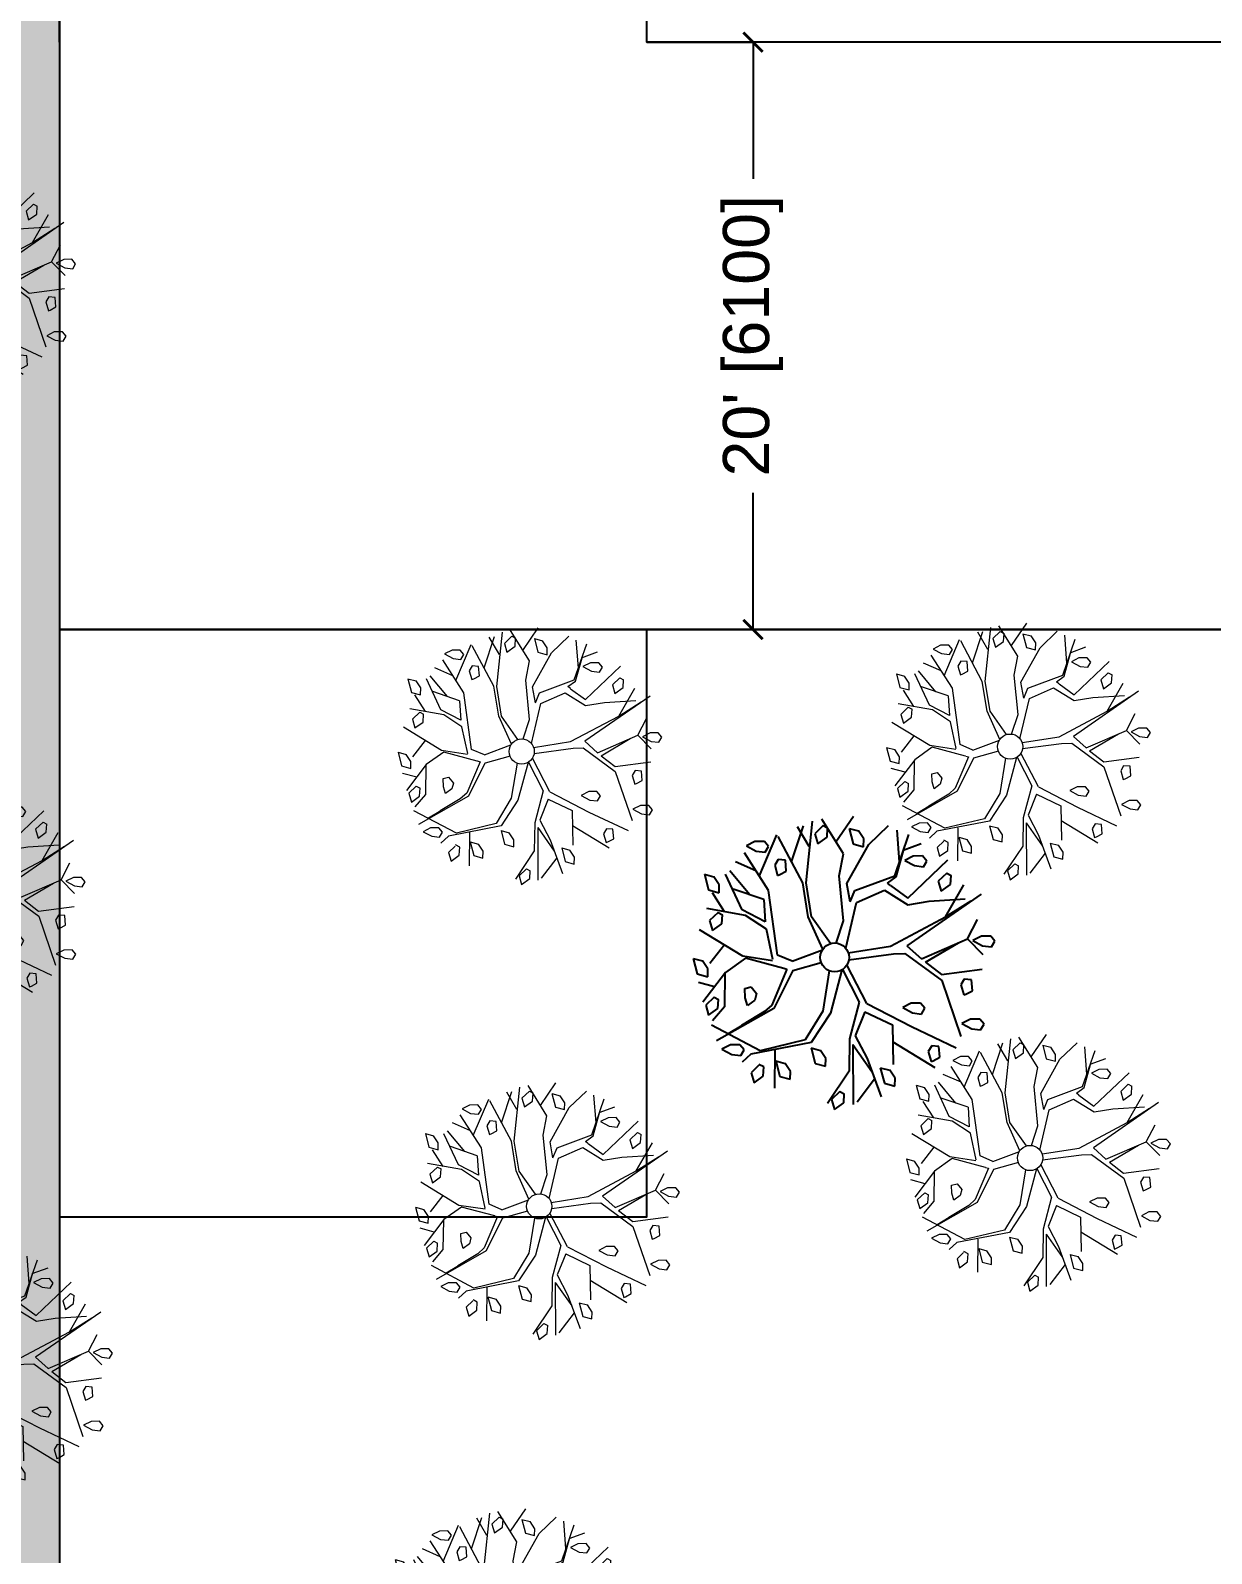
# Model space of a CAD drawing. Header units: millimetres. Extents: x -176651 to 388869, y -469666 to 486614.
# Drawn here: x 292850 to 305118, y 249836 to 265657 of the extents above; entities that cross this region are included whole.
import ezdxf

# ---------------------------------------------------------------- set-up
doc = ezdxf.new("R2010")
doc.units = ezdxf.units.MM
doc.header["$PDMODE"] = 35
doc.header["$PDSIZE"] = 0.1
doc.linetypes.add('HIDDEN', pattern=[9.525, 6.35, -3.175])
doc.layers.get('Defpoints').update_dxf_attribs({"color": 252})
doc.layers.add('A- FURNITURE', color=252, linetype='Continuous', lineweight=0)
for name, color, linetype in [('ad-Dimension', 8, 'Continuous'), ('ad-Parking', 8, 'Continuous'), ('ad-Plinth', 8, 'Continuous'), ('ad-Plot Boundary', 8, 'Continuous'), ('ad-Road', 8, 'Continuous'), ('ad-Road Hatch', 8, 'Continuous'), ('CAY', 94, 'Continuous')]:
    doc.layers.add(name, color=color, linetype=linetype)
doc.styles.get("Standard").update_dxf_attribs({"font": 'arial.ttf'})
doc.dimstyles.new('Copy of A-100-DIM-INT (MM-FT)', dxfattribs={"dimscale": 500, "dimtxt": 2.4, "dimasz": 1, "dimexe": 0, "dimexo": 0, "dimgap": 1, "dimtad": 0, "dimdec": 0, "dimlfac": 0.03937, "dimdsep": 46, "dimlunit": 3, "dimtxsty": 'Standard', "dimblk": 'ARCHTICK', "dimcen": 0.025, "dimclrd": 256, "dimclre": 256, "dimclrt": 256, "dimazin": 2, "dimtfac": 1, "dimtdec": 0, "dimtix": 1, "dimtmove": 2, "dimatfit": 3, "dimldrblk": 'ARCHTICK', "dimfxl": 1, "dimtolj": 1, "dimtzin": 0, "dimarcsym": 0})

# ---------------------------------------------------------------- blocks, each defined once
blk = doc.blocks.new('A$C4fb60e89')
at = {"layer": 'ad-Road Hatch', "ltscale": 5, "transparency": 33554687}
h = blk.add_hatch(dxfattribs=at)
h.set_pattern_fill('AR-HBONE', color=256, scale=15)
h.set_pattern_definition([(45, (-193247.7, -428758.8), (0, 2155.2615), [4572, -1524]), (135, (-192170.1, -427681.1), (2e-13, 2155.2615), [4572, -1524])])
h.paths.add_polyline_path([(175594, -250241), (169178, -249341), (167473, -249057), (167473, -138694), (101313, -138694), (101313, -199954), (101308, -237995), (101040, -268291), (101008, -280968), (101066, -293684), (101243, -311127), (100910, -319344), (100949, -333937), (100669, -366960), (100727, -390983), (100669, -404586), (100538, -420418), (100467, -428759), (92426, -427265), (92163, -427209), (92163, -321454), (24803, -321454), (24803, -412961), (15653, -411029), (15654, -321452), (-19535, -321452), (-34427, -319477), (-65207, -315395), (-171770, -301268), (-185854, -298333), (-193248, -296832), (-193244, -292908), (-191914, -285219), (-191839, -284679), (-183397, -286393), (-169723, -289243), (-53141, -304698), (-18730, -309262), (15653, -309262), (15653, 703), (24803, 1115), (24803, -129544), (92163, -129544), (92163, 15133), (101313, 17713), (101313, -129544), (167473, -129544), (167473, 35552), (175738, 37855), (175849, 28595), (175836, 25947), (175777, 14040), (175855, 2316), (175660, -18036), (175731, -34039), (175718, -46839), (175673, -63402), (175816, -82072), (175542, -106356), (175490, -124641), (175575, -145019), (175731, -168892), (175797, -181269), (175797, -192667), (175744, -208200), (175829, -223277), (175888, -234871)])
h.paths.add_polyline_path([(24803, -309264), (92163, -309264), (92163, -138694), (24803, -138694)], flags=16)
at = {"layer": 'ad-Road', "ltscale": 5}
blk.add_lwpolyline([(167473, -249057), (167473, -138694), (101313, -138694), (101313, -199954), (101308, -237995)], dxfattribs=at)
blk = doc.blocks.new('A$Cde044142')
at = {"layer": 'ad-Plot Boundary'}
blk.add_lwpolyline([(0, 0), (33080, 0), (33080, 30630), (0, 30630)], close=True, dxfattribs=at)
blk = doc.blocks.new('zw$A88E')
at = {"layer": 'ad-Plot Boundary', "ltscale": 5}
for p in [(-74424, -207179), (-74424, -237809)]:
    blk.add_blockref('A$Cde044142', p, dxfattribs=at)
blk = doc.blocks.new('_ArchTick')
at = {"color": 0, "linetype": 'ByBlock', "const_width": 0.15}
blk.add_lwpolyline([(-0.5, -0.5), (0.5, 0.5)], dxfattribs=at)
blk = doc.blocks.new('*D13')
at = {"layer": 'ad-Dimension', "lineweight": -2, "transparency": 16777216}
for p, q in [((0, 0), (1103, 0)), ((1103, 0), (1103, -1419)), ((1103, -6100), (1103, -4681)), ((0, -6100), (1103, -6100))]:
    blk.add_line(p, q, dxfattribs=at)
at = {"layer": 'Defpoints', "color": 0, "ltscale": 5, "transparency": 16777216}
for p in [(0, 0), (0, -6100), (1103, -6100)]:
    blk.add_point(p, dxfattribs=at)
at = {"layer": 'ad-Dimension', "lineweight": -2, "ltscale": 5, "transparency": 16777216, "xscale": 200, "yscale": 200, "zscale": 200}
for p, rotation in [((1103, 0), 90), ((1103, -6100), 270)]:
    blk.add_blockref('_ArchTick', p, dxfattribs=dict(at, rotation=rotation))
at = {"layer": 'ad-Dimension', "ltscale": 5, "transparency": 16777216, "insert": (1103, -3050), "char_height": 480, "attachment_point": 5, "rotation": 90}
blk.add_mtext("\\A1;20' [6100]", dxfattribs=at)
blk = doc.blocks.new('*D14')
at = {"layer": 'ad-Dimension', "linetype": 'HIDDEN', "lineweight": -2, "transparency": 16777216}
blk.add_line((-6100, 0), (-6100, 1032), dxfattribs=at)
at = {"layer": 'ad-Dimension', "lineweight": -2, "transparency": 16777216}
for p, q in [((-6100, 1032), (-4681, 1032)), ((0, 1032), (-1419, 1032)), ((0, 0), (0, 1032))]:
    blk.add_line(p, q, dxfattribs=at)
at = {"layer": 'Defpoints', "color": 0, "ltscale": 5, "transparency": 16777216}
for p in [(-6100, 1032), (-6100, 0), (0, 0)]:
    blk.add_point(p, dxfattribs=at)
at = {"layer": 'ad-Dimension', "lineweight": -2, "ltscale": 5, "transparency": 16777216, "xscale": 200, "yscale": 200, "zscale": 200, "rotation": 180}
blk.add_blockref('_ArchTick', (-6100, 1032), dxfattribs=at)
at = {"layer": 'ad-Dimension', "lineweight": -2, "ltscale": 5, "transparency": 16777216, "xscale": 200, "yscale": 200, "zscale": 200}
blk.add_blockref('_ArchTick', (0, 1032), dxfattribs=at)
at = {"layer": 'ad-Dimension', "ltscale": 5, "transparency": 16777216, "insert": (-3050, 1032), "char_height": 480, "attachment_point": 5}
blk.add_mtext("\\A1;20' [6100]", dxfattribs=at)
blk = doc.blocks.new('zw$944D')
at = {"layer": 'ad-Parking', "ltscale": 5}
blk.add_lwpolyline([(0, 0), (6100, 0), (6100, 6100), (0, 6100)], close=True, dxfattribs=at)
blk = doc.blocks.new('zw$2786')
at = {"layer": 'ad-Parking', "ltscale": 5}
blk.add_blockref('zw$944D', (113209, -94667), dxfattribs=at)
blk = doc.blocks.new('35YHYH')
at = {"color": 219, "linetype": 'Continuous', "true_color": 0x642165}
for p, q in [((212982.984, 1928369.322, 129.914), (212982.74, 1928370.097, 129.914)), ((212982.979, 1928370.244, 129.914), (212982.808, 1928370.21, 129.914)), ((212982.808, 1928370.21, 129.914), (212982.955, 1928370.071, 129.914)), ((212982.888, 1928369.612, 129.914), (212983.394, 1928370.255, 129.914)), ((212982.955, 1928370.071, 129.914), (212983.108, 1928370.009, 129.914)), ((212983.144, 1928370.202, 129.914), (212982.979, 1928370.244, 129.914)), ((212983.108, 1928370.009, 129.914), (212983.194, 1928370.093, 129.914)), ((212983.194, 1928370.093, 129.914), (212983.144, 1928370.202, 129.914)), ((212983.62, 1928369.291, 129.914), (212983.408, 1928370.22, 129.914)), ((212983.524, 1928369.715, 129.914), (212983.903, 1928370.287, 129.914)), ((212983.678, 1928369.273, 129.914), (212984.085, 1928370.327, 129.914)), ((212983.905, 1928369.899, 129.914), (212983.797, 1928370.301, 129.914)), ((212984.254, 1928370.198, 129.914), (212984.066, 1928370.095, 129.914)), ((212984.066, 1928370.095, 129.914), (212984.07, 1928369.906, 129.914)), ((212984.254, 1928370.198, 129.914), (212984.318, 1928370.137, 129.914)), ((212984.472, 1928369.606, 129.914), (212984.257, 1928370.316, 129.914)), ((212984.264, 1928369.98, 129.914), (212984.318, 1928370.137, 129.914)), ((212984.398, 1928369.852, 129.914), (212984.828, 1928370.219, 129.914)), ((212984.693, 1928370.027, 129.914), (212984.689, 1928369.734, 129.914)), ((212984.693, 1928370.027, 129.914), (212984.845, 1928369.938, 129.914)), ((212981.938, 1928369.911, 129.914), (212981.935, 1928369.618, 129.914)), ((212981.938, 1928369.911, 129.914), (212982.091, 1928369.822, 129.914)), ((212982.146, 1928369.656, 129.914), (212982.091, 1928369.822, 129.914)), ((212982.429, 1928369.106, 129.914), (212982.308, 1928369.809, 129.914)), ((212982.632, 1928369.338, 129.914), (212982.398, 1928369.85, 129.914)), ((212982.855, 1928369.725, 129.914), (212982.539, 1928369.979, 129.914)), ((212983.299, 1928369.817, 129.914), (212983.213, 1928369.734, 129.914)), ((212983.213, 1928369.734, 129.914), (212983.216, 1928369.544, 129.914)), ((212983.424, 1928369.772, 129.914), (212983.299, 1928369.817, 129.914)), ((212983.388, 1928369.578, 129.914), (212983.424, 1928369.772, 129.914)), ((212984.07, 1928369.906, 129.914), (212984.264, 1928369.98, 129.914)), ((212984.689, 1928369.734, 129.914), (212984.859, 1928369.635, 129.914)), ((212984.9, 1928369.772, 129.914), (212984.845, 1928369.938, 129.914)), ((212984.859, 1928369.635, 129.914), (212984.9, 1928369.772, 129.914)), ((212984.961, 1928369.65, 129.914), (212985.397, 1928369.888, 129.914)), ((212985.419, 1928369.203, 129.914), (212985.525, 1928369.767, 129.914)), ((212981.935, 1928369.618, 129.914), (212982.104, 1928369.52, 129.914)), ((212982.112, 1928369.159, 129.914), (212981.991, 1928369.548, 129.914)), ((212982.104, 1928369.52, 129.914), (212982.146, 1928369.656, 129.914)), ((212982.855, 1928369.187, 129.914), (212982.369, 1928369.516, 129.914)), ((212983.216, 1928369.544, 129.914), (212983.256, 1928369.548, 129.914)), ((212983.256, 1928369.548, 129.914), (212983.388, 1928369.578, 129.914)), ((212984.294, 1928369.241, 129.914), (212984.472, 1928369.606, 129.914)), ((212984.391, 1928369.067, 129.914), (212984.961, 1928369.65, 129.914)), ((212985.267, 1928368.98, 129.914), (212985.713, 1928369.635, 129.914)), ((212985.536, 1928369.386, 129.914), (212985.885, 1928369.418, 129.914)), ((212981.996, 1928369.177, 129.914), (212981.808, 1928369.075, 129.914)), ((212981.808, 1928369.075, 129.914), (212981.812, 1928368.886, 129.914)), ((212982.463, 1928368.993, 129.914), (212981.814, 1928369.299, 129.914)), ((212981.996, 1928369.177, 129.914), (212982.06, 1928369.117, 129.914)), ((212982.007, 1928368.96, 129.914), (212982.06, 1928369.117, 129.914)), ((212982.774, 1928368.789, 129.914), (212982.429, 1928369.106, 129.914)), ((212982.855, 1928369.187, 129.914), (212982.774, 1928368.789, 129.914)), ((212982.831, 1928368.147, 129.914), (212982.984, 1928369.322, 129.914)), ((212983.555, 1928368.668, 129.914), (212983.62, 1928369.291, 129.914)), ((212983.613, 1928368.651, 129.914), (212983.678, 1928369.273, 129.914)), ((212984.155, 1928368.432, 129.914), (212984.294, 1928369.241, 129.914)), ((212985.289, 1928368.951, 129.914), (212985.543, 1928369.379, 129.914)), ((212985.686, 1928369.235, 129.914), (212985.515, 1928369.201, 129.914)), ((212985.515, 1928369.201, 129.914), (212985.662, 1928369.062, 129.914)), ((212985.851, 1928369.193, 129.914), (212985.686, 1928369.235, 129.914)), ((212985.815, 1928369, 129.914), (212985.901, 1928369.084, 129.914)), ((212985.901, 1928369.084, 129.914), (212985.851, 1928369.193, 129.914)), ((212982.22, 1928368.291, 129.914), (212981.585, 1928368.964, 129.914)), ((212981.812, 1928368.886, 129.914), (212982.007, 1928368.96, 129.914)), ((212982.762, 1928368.655, 129.914), (212982.463, 1928368.993, 129.914)), ((212984.362, 1928368.733, 129.914), (212984.391, 1928369.067, 129.914)), ((212984.362, 1928368.733, 129.914), (212984.499, 1928368.911, 129.914)), ((212984.471, 1928368.693, 129.914), (212985.015, 1928368.775, 129.914)), ((212984.499, 1928368.911, 129.914), (212985.267, 1928368.98, 129.914)), ((212985.015, 1928368.775, 129.914), (212985.357, 1928368.408, 129.914)), ((212985.104, 1928368.881, 129.914), (212985.289, 1928368.951, 129.914)), ((212985.143, 1928368.828, 129.914), (212985.104, 1928368.881, 129.914)), ((212985.146, 1928368.825, 129.914), (212985.387, 1928368.524, 129.914)), ((212985.387, 1928368.524, 129.914), (212986.271, 1928369.003, 129.914)), ((212985.662, 1928369.062, 129.914), (212985.815, 1928369, 129.914)), ((212986.192, 1928368.777, 129.914), (212986.005, 1928368.675, 129.914)), ((212986.192, 1928368.777, 129.914), (212986.256, 1928368.717, 129.914)), ((212981.34, 1928368.49, 129.914), (212981.336, 1928368.197, 129.914)), ((212981.34, 1928368.49, 129.914), (212981.493, 1928368.401, 129.914)), ((212981.951, 1928368.576, 129.914), (212981.608, 1928368.318, 129.914)), ((212982.731, 1928368.088, 129.914), (212982.762, 1928368.655, 129.914)), ((212983.657, 1928368.035, 129.914), (212983.555, 1928368.668, 129.914)), ((212983.815, 1928368.095, 129.914), (212983.613, 1928368.651, 129.914)), ((212984.063, 1928367.939, 129.914), (212984.471, 1928368.693, 129.914)), ((212985.963, 1928368.014, 129.914), (212986.437, 1928368.488, 129.914)), ((212986.005, 1928368.675, 129.914), (212986.008, 1928368.485, 129.914)), ((212986.008, 1928368.485, 129.914), (212986.203, 1928368.56, 129.914)), ((212986.203, 1928368.56, 129.914), (212986.256, 1928368.717, 129.914)), ((212981.336, 1928368.197, 129.914), (212981.506, 1928368.098, 129.914)), ((212981.548, 1928368.235, 129.914), (212981.493, 1928368.401, 129.914)), ((212981.506, 1928368.098, 129.914), (212981.548, 1928368.235, 129.914)), ((212982.259, 1928368.244, 129.914), (212981.839, 1928368.09, 129.914)), ((212982.721, 1928368.07, 129.914), (212982.22, 1928368.291, 129.914)), ((212982.879, 1928367.884, 129.914), (212982.259, 1928368.244, 129.914)), ((212983.058, 1928367.968, 129.914), (212982.831, 1928368.147, 129.914)), ((212983.921, 1928368.076, 129.914), (212984.155, 1928368.432, 129.914)), ((212986.698, 1928368.243, 129.914), (212985.147, 1928367.692, 129.914)), ((212985.357, 1928368.408, 129.914), (212985.75, 1928368.367, 129.914)), ((212985.75, 1928368.367, 129.914), (212986.393, 1928368.235, 129.914)), ((212985.963, 1928368.014, 129.914), (212986.488, 1928368.178, 129.914)), ((212981.839, 1928368.09, 129.914), (212981.301, 1928367.677, 129.914)), ((212981.579, 1928367.89, 129.914), (212981.316, 1928368.043, 129.914)), ((212981.828, 1928368.086, 129.914), (212981.658, 1928367.493, 129.914)), ((212982.933, 1928367.855, 129.914), (212982.495, 1928367.298, 129.914)), ((212982.88, 1928367.885, 129.914), (212982.933, 1928367.855, 129.914)), ((212983.058, 1928367.968, 129.914), (212983.645, 1928368.024, 129.914)), ((212984.085, 1928367.848, 129.914), (212984.859, 1928367.765, 129.914)), ((212984.859, 1928367.765, 129.914), (212985.963, 1928368.014, 129.914)), ((212986.241, 1928367.525, 129.914), (212986.508, 1928367.814, 129.914)), ((212981.522, 1928367.71, 129.914), (212981.335, 1928367.608, 129.914)), ((212981.335, 1928367.608, 129.914), (212981.339, 1928367.419, 129.914)), ((212981.339, 1928367.419, 129.914), (212981.533, 1928367.493, 129.914)), ((212981.658, 1928367.493, 129.914), (212981.382, 1928367.302, 129.914)), ((212981.522, 1928367.71, 129.914), (212981.586, 1928367.65, 129.914)), ((212981.533, 1928367.493, 129.914), (212981.586, 1928367.65, 129.914)), ((212982.065, 1928367.552, 129.914), (212982.103, 1928367.718, 129.914)), ((212982.068, 1928367.404, 129.914), (212982.065, 1928367.552, 129.914)), ((212982.103, 1928367.718, 129.914), (212982.218, 1928367.713, 129.914)), ((212982.218, 1928367.713, 129.914), (212982.283, 1928367.571, 129.914)), ((212982.283, 1928367.571, 129.914), (212982.219, 1928367.462, 129.914)), ((212983.025, 1928367.801, 129.914), (212982.517, 1928367.229, 129.914)), ((212983.024, 1928367.8, 129.914), (212983.026, 1928367.799, 129.914)), ((212983.564, 1928367.803, 129.914), (212983.026, 1928367.799, 129.914)), ((212983.666, 1928367.624, 129.914), (212983.36, 1928366.95, 129.914)), ((212983.891, 1928367.58, 129.914), (212983.484, 1928366.878, 129.914)), ((212983.903, 1928367.583, 129.914), (212984.042, 1928366.928, 129.914)), ((212984.17, 1928366.871, 129.914), (212984.002, 1928367.641, 129.914)), ((212984.063, 1928367.725, 129.914), (212984.872, 1928367.617, 129.914)), ((212984.872, 1928367.617, 129.914), (212985.076, 1928367.569, 129.914)), ((212985.076, 1928367.569, 129.914), (212985.591, 1928366.919, 129.914)), ((212985.147, 1928367.692, 129.914), (212985.338, 1928367.394, 129.914)), ((212985.338, 1928367.394, 129.914), (212986.241, 1928367.525, 129.914)), ((212985.392, 1928367.315, 129.914), (212986.067, 1928367.5, 129.914)), ((212986.241, 1928367.525, 129.914), (212986.436, 1928367.177, 129.914)), ((212986.498, 1928367.504, 129.914), (212986.327, 1928367.47, 129.914)), ((212986.663, 1928367.462, 129.914), (212986.498, 1928367.504, 129.914)), ((212982.07, 1928366.551, 129.914), (212981.341, 1928367.232, 129.914)), ((212982.517, 1928367.229, 129.914), (212981.357, 1928366.93, 129.914)), ((212982.334, 1928367.217, 129.914), (212981.868, 1928367.083, 129.914)), ((212982.219, 1928367.462, 129.914), (212982.068, 1928367.404, 129.914)), ((212982.495, 1928367.298, 129.914), (212982.334, 1928367.217, 129.914)), ((212985.392, 1928367.315, 129.914), (212985.617, 1928367.02, 129.914)), ((212986.327, 1928367.47, 129.914), (212986.473, 1928367.331, 129.914)), ((212986.473, 1928367.331, 129.914), (212986.626, 1928367.269, 129.914)), ((212986.626, 1928367.269, 129.914), (212986.713, 1928367.353, 129.914)), ((212986.713, 1928367.353, 129.914), (212986.663, 1928367.462, 129.914)), ((212981.878, 1928367.081, 129.914), (212981.595, 1928367.001, 129.914)), ((212983.36, 1928366.95, 129.914), (212982.917, 1928366.528, 129.914)), ((212983.484, 1928366.878, 129.914), (212983.005, 1928366.453, 129.914)), ((212984.042, 1928366.928, 129.914), (212983.696, 1928366.333, 129.914)), ((212984.17, 1928366.871, 129.914), (212984.841, 1928366.253, 129.914)), ((212985.591, 1928366.919, 129.914), (212985.663, 1928365.846, 129.914)), ((212985.617, 1928367.02, 129.914), (212986.353, 1928366.921, 129.914)), ((212981.582, 1928366.795, 129.914), (212981.411, 1928366.76, 129.914)), ((212981.411, 1928366.76, 129.914), (212981.557, 1928366.622, 129.914)), ((212981.557, 1928366.622, 129.914), (212981.71, 1928366.56, 129.914)), ((212981.747, 1928366.753, 129.914), (212981.582, 1928366.795, 129.914)), ((212981.71, 1928366.56, 129.914), (212981.797, 1928366.643, 129.914)), ((212981.797, 1928366.643, 129.914), (212981.747, 1928366.753, 129.914)), ((212982.917, 1928366.528, 129.914), (212982.07, 1928366.551, 129.914)), ((212984.095, 1928366.734, 129.914), (212983.811, 1928366.36, 129.914)), ((212984.095, 1928366.734, 129.914), (212984.514, 1928366.373, 129.914)), ((212984.949, 1928366.662, 129.914), (212984.778, 1928366.627, 129.914)), ((212984.778, 1928366.627, 129.914), (212984.924, 1928366.489, 129.914)), ((212985.114, 1928366.62, 129.914), (212984.949, 1928366.662, 129.914)), ((212985.164, 1928366.51, 129.914), (212985.114, 1928366.62, 129.914)), ((212985.994, 1928366.832, 129.914), (212985.908, 1928366.748, 129.914)), ((212985.908, 1928366.748, 129.914), (212985.911, 1928366.559, 129.914)), ((212985.911, 1928366.559, 129.914), (212985.951, 1928366.562, 129.914)), ((212985.951, 1928366.562, 129.914), (212986.083, 1928366.593, 129.914)), ((212986.119, 1928366.786, 129.914), (212985.994, 1928366.832, 129.914)), ((212986.083, 1928366.593, 129.914), (212986.119, 1928366.786, 129.914)), ((212981.895, 1928366.535, 129.914), (212981.705, 1928366.435, 129.914)), ((212981.975, 1928366.299, 129.914), (212981.809, 1928366.208, 129.914)), ((212983.005, 1928366.453, 129.914), (212981.895, 1928366.535, 129.914)), ((212982.06, 1928366.249, 129.914), (212981.987, 1928366.319, 129.914)), ((212982.007, 1928366.093, 129.914), (212982.06, 1928366.249, 129.914)), ((212982.333, 1928366.492, 129.914), (212982.146, 1928365.828, 129.914)), ((212982.3, 1928366.298, 129.914), (212982.297, 1928366.005, 129.914)), ((212982.3, 1928366.298, 129.914), (212982.453, 1928366.209, 129.914)), ((212982.979, 1928366.359, 129.914), (212982.976, 1928366.066, 129.914)), ((212982.979, 1928366.359, 129.914), (212983.132, 1928366.27, 129.914)), ((212983.187, 1928366.104, 129.914), (212983.132, 1928366.27, 129.914)), ((212983.696, 1928366.333, 129.914), (212983.535, 1928365.77, 129.914)), ((212983.811, 1928366.36, 129.914), (212983.91, 1928365.904, 129.914)), ((212984.514, 1928366.373, 129.914), (212984.341, 1928365.677, 129.914)), ((212984.841, 1928366.253, 129.914), (212985.527, 1928365.668, 129.914)), ((212984.924, 1928366.489, 129.914), (212985.077, 1928366.427, 129.914)), ((212985.077, 1928366.427, 129.914), (212985.164, 1928366.51, 129.914)), ((212981.809, 1928366.208, 129.914), (212981.812, 1928366.018, 129.914)), ((212981.812, 1928366.018, 129.914), (212982.007, 1928366.093, 129.914)), ((212982.297, 1928366.005, 129.914), (212982.466, 1928365.906, 129.914)), ((212982.508, 1928366.043, 129.914), (212982.453, 1928366.209, 129.914)), ((212982.466, 1928365.906, 129.914), (212982.508, 1928366.043, 129.914)), ((212982.976, 1928366.066, 129.914), (212983.145, 1928365.967, 129.914)), ((212983.145, 1928365.967, 129.914), (212983.187, 1928366.104, 129.914)), ((212983.73, 1928366.22, 129.914), (212983.448, 1928365.165, 129.914)), ((212983.73, 1928366.22, 129.914), (212983.932, 1928365.659, 129.914)), ((212984.44, 1928366.075, 129.914), (212985.055, 1928365.426, 129.914)), ((212985.912, 1928366.103, 129.914), (212985.74, 1928366.069, 129.914)), ((212985.74, 1928366.069, 129.914), (212985.887, 1928365.93, 129.914)), ((212985.887, 1928365.93, 129.914), (212986.04, 1928365.868, 129.914)), ((212986.076, 1928366.061, 129.914), (212985.912, 1928366.103, 129.914)), ((212986.04, 1928365.868, 129.914), (212986.126, 1928365.951, 129.914)), ((212986.126, 1928365.951, 129.914), (212986.076, 1928366.061, 129.914)), ((212983.535, 1928365.77, 129.914), (212983.002, 1928365.307, 129.914)), ((212983.91, 1928365.904, 129.914), (212983.976, 1928365.163, 129.914)), ((212984.1, 1928365.681, 129.914), (212984.096, 1928365.389, 129.914)), ((212984.1, 1928365.681, 129.914), (212984.253, 1928365.593, 129.914)), ((212985.105, 1928365.821, 129.914), (212985.018, 1928365.738, 129.914)), ((212985.018, 1928365.738, 129.914), (212985.021, 1928365.548, 129.914)), ((212985.229, 1928365.776, 129.914), (212985.105, 1928365.821, 129.914)), ((212985.193, 1928365.582, 129.914), (212985.229, 1928365.776, 129.914)), ((212983.28, 1928365.457, 129.914), (212983.093, 1928365.355, 129.914)), ((212983.093, 1928365.355, 129.914), (212983.096, 1928365.165, 129.914)), ((212983.28, 1928365.457, 129.914), (212983.344, 1928365.397, 129.914)), ((212983.291, 1928365.24, 129.914), (212983.344, 1928365.397, 129.914)), ((212983.946, 1928365.509, 129.914), (212983.528, 1928365.189, 129.914)), ((212984.096, 1928365.389, 129.914), (212984.266, 1928365.29, 129.914)), ((212984.308, 1928365.427, 129.914), (212984.253, 1928365.593, 129.914)), ((212984.266, 1928365.29, 129.914), (212984.308, 1928365.427, 129.914)), ((212985.021, 1928365.548, 129.914), (212985.061, 1928365.552, 129.914)), ((212985.061, 1928365.552, 129.914), (212985.193, 1928365.582, 129.914)), ((212983.096, 1928365.165, 129.914), (212983.291, 1928365.24, 129.914))]:
    blk.add_line(p, q, dxfattribs=at)
blk.add_circle((212983.824, 1928367.833, 129.914), 0.262, dxfattribs=at)
blk = doc.blocks.new('ERFWEF')
at = {"color": 219, "linetype": 'Continuous', "true_color": 0x642165}
for p, q in [((260795.741, 1945739.867), (260795.655, 1945739.85)), ((260795.655, 1945739.85), (260795.728, 1945739.781)), ((260795.695, 1945739.551), (260795.948, 1945739.873)), ((260795.823, 1945739.846), (260795.741, 1945739.867)), ((260795.848, 1945739.791), (260795.823, 1945739.846)), ((260796.061, 1945739.39), (260795.955, 1945739.855)), ((260796.013, 1945739.602), (260796.202, 1945739.889)), ((260796.09, 1945739.382), (260796.294, 1945739.908)), ((260796.204, 1945739.695), (260796.149, 1945739.895)), ((260796.378, 1945739.844), (260796.284, 1945739.793)), ((260796.378, 1945739.844), (260796.41, 1945739.814)), ((260796.487, 1945739.548), (260796.379, 1945739.903)), ((260796.45, 1945739.671), (260796.665, 1945739.854)), ((260795.22, 1945739.7), (260795.218, 1945739.554)), ((260795.22, 1945739.7), (260795.296, 1945739.656)), ((260795.567, 1945739.414), (260795.45, 1945739.67)), ((260795.678, 1945739.608), (260795.52, 1945739.734)), ((260795.743, 1945739.406), (260795.621, 1945739.793)), ((260795.728, 1945739.781), (260795.805, 1945739.749)), ((260795.805, 1945739.749), (260795.848, 1945739.791)), ((260796.284, 1945739.793), (260796.286, 1945739.698)), ((260796.286, 1945739.698), (260796.383, 1945739.735)), ((260796.383, 1945739.735), (260796.41, 1945739.814)), ((260796.597, 1945739.758), (260796.596, 1945739.612)), ((260796.597, 1945739.758), (260796.674, 1945739.714)), ((260796.701, 1945739.631), (260796.674, 1945739.714)), ((260796.731, 1945739.57), (260796.95, 1945739.689)), ((260795.218, 1945739.554), (260795.303, 1945739.505)), ((260795.307, 1945739.324), (260795.246, 1945739.519)), ((260795.324, 1945739.573), (260795.296, 1945739.656)), ((260795.303, 1945739.505), (260795.324, 1945739.573)), ((260795.465, 1945739.298), (260795.405, 1945739.649)), ((260795.679, 1945739.339), (260795.436, 1945739.503)), ((260795.901, 1945739.654), (260795.857, 1945739.612)), ((260795.857, 1945739.612), (260795.859, 1945739.517)), ((260795.859, 1945739.517), (260795.879, 1945739.519)), ((260795.879, 1945739.519), (260795.945, 1945739.534)), ((260795.963, 1945739.631), (260795.901, 1945739.654)), ((260795.945, 1945739.534), (260795.963, 1945739.631)), ((260796.398, 1945739.366), (260796.487, 1945739.548)), ((260796.447, 1945739.279), (260796.731, 1945739.57)), ((260796.596, 1945739.612), (260796.68, 1945739.563)), ((260796.68, 1945739.563), (260796.701, 1945739.631)), ((260796.884, 1945739.235), (260797.107, 1945739.562)), ((260796.96, 1945739.347), (260797.014, 1945739.629)), ((260795.482, 1945739.241), (260795.158, 1945739.395)), ((260795.667, 1945738.818), (260795.743, 1945739.406)), ((260796.028, 1945739.079), (260796.061, 1945739.39)), ((260796.057, 1945739.07), (260796.09, 1945739.382)), ((260796.328, 1945738.961), (260796.398, 1945739.366)), ((260796.895, 1945739.22), (260797.022, 1945739.435)), ((260797.094, 1945739.363), (260797.008, 1945739.345)), ((260797.008, 1945739.345), (260797.082, 1945739.276)), ((260797.019, 1945739.438), (260797.193, 1945739.454)), ((260797.177, 1945739.341), (260797.094, 1945739.363)), ((260795.361, 1945738.89), (260795.044, 1945739.227)), ((260795.249, 1945739.334), (260795.155, 1945739.283)), ((260795.155, 1945739.283), (260795.157, 1945739.188)), ((260795.157, 1945739.188), (260795.254, 1945739.225)), ((260795.249, 1945739.334), (260795.281, 1945739.303)), ((260795.254, 1945739.225), (260795.281, 1945739.303)), ((260795.638, 1945739.139), (260795.465, 1945739.298)), ((260795.632, 1945739.072), (260795.482, 1945739.241)), ((260795.679, 1945739.339), (260795.638, 1945739.139)), ((260796.432, 1945739.111), (260796.447, 1945739.279)), ((260796.432, 1945739.111), (260796.5, 1945739.201)), ((260796.5, 1945739.201), (260796.884, 1945739.235)), ((260796.803, 1945739.185), (260796.895, 1945739.22)), ((260796.822, 1945739.159), (260796.803, 1945739.185)), ((260796.945, 1945739.007), (260797.386, 1945739.246)), ((260797.082, 1945739.276), (260797.158, 1945739.245)), ((260797.158, 1945739.245), (260797.202, 1945739.287)), ((260797.202, 1945739.287), (260797.177, 1945739.341)), ((260795.226, 1945739.033), (260795.055, 1945738.904)), ((260795.616, 1945738.789), (260795.632, 1945739.072)), ((260796.08, 1945738.763), (260796.028, 1945739.079)), ((260796.159, 1945738.792), (260796.057, 1945739.07)), ((260796.283, 1945738.715), (260796.487, 1945739.091)), ((260796.487, 1945739.091), (260796.759, 1945739.133)), ((260796.759, 1945739.133), (260796.93, 1945738.949)), ((260796.824, 1945739.158), (260796.945, 1945739.007)), ((260797.347, 1945739.134), (260797.253, 1945739.083)), ((260797.253, 1945739.083), (260797.255, 1945738.988)), ((260797.347, 1945739.134), (260797.379, 1945739.103)), ((260797.352, 1945739.025), (260797.379, 1945739.103)), ((260794.921, 1945738.99), (260794.919, 1945738.843)), ((260794.921, 1945738.99), (260794.997, 1945738.945)), ((260795.025, 1945738.862), (260794.997, 1945738.945)), ((260795.611, 1945738.78), (260795.361, 1945738.89)), ((260796.212, 1945738.783), (260796.328, 1945738.961)), ((260796.93, 1945738.949), (260797.126, 1945738.929)), ((260797.126, 1945738.929), (260797.447, 1945738.863)), ((260797.232, 1945738.752), (260797.469, 1945738.989)), ((260797.255, 1945738.988), (260797.352, 1945739.025)), ((260795.171, 1945738.79), (260794.902, 1945738.583)), ((260795.04, 1945738.69), (260794.909, 1945738.766)), ((260794.919, 1945738.843), (260795.004, 1945738.794)), ((260795.004, 1945738.794), (260795.025, 1945738.862)), ((260795.165, 1945738.788), (260795.08, 1945738.491)), ((260795.381, 1945738.867), (260795.171, 1945738.79)), ((260795.691, 1945738.687), (260795.381, 1945738.867)), ((260795.78, 1945738.729), (260795.667, 1945738.818)), ((260795.78, 1945738.729), (260796.074, 1945738.757)), ((260796.68, 1945738.628), (260797.232, 1945738.752)), ((260797.6, 1945738.867), (260796.824, 1945738.591)), ((260797.232, 1945738.752), (260797.495, 1945738.834)), ((260795.012, 1945738.6), (260794.919, 1945738.549)), ((260795.012, 1945738.6), (260795.044, 1945738.57)), ((260795.018, 1945738.492), (260795.044, 1945738.57)), ((260795.284, 1945738.521), (260795.302, 1945738.604)), ((260795.302, 1945738.604), (260795.36, 1945738.602)), ((260795.36, 1945738.602), (260795.392, 1945738.531)), ((260795.717, 1945738.672), (260795.498, 1945738.394)), ((260795.763, 1945738.646), (260795.509, 1945738.36)), ((260795.691, 1945738.688), (260795.717, 1945738.672)), ((260795.763, 1945738.645), (260795.764, 1945738.644)), ((260796.033, 1945738.646), (260795.764, 1945738.644)), ((260796.084, 1945738.557), (260795.931, 1945738.22)), ((260796.336, 1945738.18), (260796.252, 1945738.566)), ((260796.282, 1945738.608), (260796.687, 1945738.554)), ((260796.294, 1945738.669), (260796.68, 1945738.628)), ((260796.687, 1945738.554), (260796.789, 1945738.53)), ((260796.824, 1945738.591), (260796.92, 1945738.442)), ((260797.371, 1945738.507), (260797.505, 1945738.652)), ((260794.919, 1945738.549), (260794.92, 1945738.454)), ((260794.92, 1945738.454), (260795.018, 1945738.492)), ((260795.08, 1945738.491), (260794.942, 1945738.396)), ((260795.285, 1945738.447), (260795.284, 1945738.521)), ((260795.361, 1945738.476), (260795.285, 1945738.447)), ((260795.392, 1945738.531), (260795.361, 1945738.476)), ((260795.498, 1945738.394), (260795.418, 1945738.354)), ((260796.197, 1945738.535), (260795.993, 1945738.184)), ((260796.203, 1945738.537), (260796.272, 1945738.209)), ((260796.789, 1945738.53), (260797.047, 1945738.204)), ((260796.92, 1945738.442), (260797.371, 1945738.507)), ((260796.947, 1945738.403), (260797.284, 1945738.495)), ((260796.947, 1945738.403), (260797.06, 1945738.255)), ((260797.371, 1945738.507), (260797.469, 1945738.334)), ((260797.5, 1945738.497), (260797.414, 1945738.48)), ((260797.414, 1945738.48), (260797.488, 1945738.411)), ((260797.488, 1945738.411), (260797.564, 1945738.379)), ((260797.582, 1945738.476), (260797.5, 1945738.497)), ((260797.564, 1945738.379), (260797.607, 1945738.421)), ((260797.607, 1945738.421), (260797.582, 1945738.476)), ((260795.286, 1945738.021), (260794.921, 1945738.361)), ((260795.509, 1945738.36), (260794.929, 1945738.21)), ((260795.19, 1945738.286), (260795.048, 1945738.245)), ((260795.418, 1945738.354), (260795.185, 1945738.286)), ((260797.06, 1945738.255), (260797.428, 1945738.205)), ((260795.042, 1945738.142), (260794.956, 1945738.125)), ((260794.956, 1945738.125), (260795.03, 1945738.056)), ((260795.124, 1945738.121), (260795.042, 1945738.142)), ((260795.149, 1945738.067), (260795.124, 1945738.121)), ((260795.931, 1945738.22), (260795.709, 1945738.009)), ((260795.993, 1945738.184), (260795.754, 1945737.971)), ((260796.272, 1945738.209), (260796.099, 1945737.911)), ((260796.298, 1945738.112), (260796.157, 1945737.925)), ((260796.298, 1945738.112), (260796.508, 1945737.932)), ((260796.336, 1945738.18), (260796.672, 1945737.872)), ((260797.047, 1945738.204), (260797.083, 1945737.668)), ((260797.248, 1945738.161), (260797.205, 1945738.119)), ((260797.205, 1945738.119), (260797.207, 1945738.024)), ((260797.311, 1945738.138), (260797.248, 1945738.161)), ((260797.292, 1945738.042), (260797.311, 1945738.138)), ((260795.03, 1945738.056), (260795.106, 1945738.025)), ((260795.199, 1945738.013), (260795.103, 1945737.963)), ((260795.106, 1945738.025), (260795.149, 1945738.067)), ((260795.754, 1945737.971), (260795.199, 1945738.013)), ((260795.709, 1945738.009), (260795.286, 1945738.021)), ((260795.418, 1945737.991), (260795.324, 1945737.659)), ((260795.741, 1945737.924), (260795.739, 1945737.778)), ((260795.741, 1945737.924), (260795.817, 1945737.88)), ((260796.157, 1945737.925), (260796.206, 1945737.697)), ((260796.508, 1945737.932), (260796.422, 1945737.584)), ((260796.726, 1945738.076), (260796.64, 1945738.059)), ((260796.64, 1945738.059), (260796.713, 1945737.989)), ((260796.713, 1945737.989), (260796.79, 1945737.958)), ((260796.808, 1945738.055), (260796.726, 1945738.076)), ((260796.79, 1945737.958), (260796.833, 1945738)), ((260796.833, 1945738), (260796.808, 1945738.055)), ((260797.207, 1945738.024), (260797.227, 1945738.026)), ((260797.227, 1945738.026), (260797.292, 1945738.042)), ((260795.239, 1945737.894), (260795.155, 1945737.849)), ((260795.155, 1945737.849), (260795.157, 1945737.754)), ((260795.157, 1945737.754), (260795.254, 1945737.791)), ((260795.281, 1945737.87), (260795.244, 1945737.904)), ((260795.254, 1945737.791), (260795.281, 1945737.87)), ((260795.401, 1945737.894), (260795.399, 1945737.747)), ((260795.401, 1945737.894), (260795.477, 1945737.849)), ((260795.505, 1945737.766), (260795.477, 1945737.849)), ((260795.484, 1945737.698), (260795.505, 1945737.766)), ((260795.739, 1945737.778), (260795.824, 1945737.729)), ((260795.844, 1945737.797), (260795.817, 1945737.88)), ((260795.824, 1945737.729), (260795.844, 1945737.797)), ((260796.116, 1945737.855), (260795.975, 1945737.328)), ((260796.099, 1945737.911), (260796.019, 1945737.63)), ((260796.116, 1945737.855), (260796.217, 1945737.574)), ((260796.471, 1945737.782), (260796.779, 1945737.458)), ((260796.672, 1945737.872), (260797.014, 1945737.579)), ((260797.207, 1945737.796), (260797.121, 1945737.779)), ((260797.121, 1945737.779), (260797.194, 1945737.71)), ((260797.289, 1945737.775), (260797.207, 1945737.796)), ((260797.314, 1945737.721), (260797.289, 1945737.775)), ((260795.399, 1945737.747), (260795.484, 1945737.698)), ((260796.019, 1945737.63), (260795.752, 1945737.399)), ((260796.206, 1945737.697), (260796.239, 1945737.326)), ((260796.803, 1945737.656), (260796.76, 1945737.614)), ((260796.76, 1945737.614), (260796.762, 1945737.519)), ((260796.866, 1945737.633), (260796.803, 1945737.656)), ((260796.847, 1945737.536), (260796.866, 1945737.633)), ((260797.194, 1945737.71), (260797.271, 1945737.679)), ((260797.271, 1945737.679), (260797.314, 1945737.721)), ((260795.891, 1945737.474), (260795.797, 1945737.422)), ((260795.891, 1945737.474), (260795.923, 1945737.443)), ((260796.224, 1945737.499), (260796.015, 1945737.339)), ((260796.301, 1945737.586), (260796.299, 1945737.439)), ((260796.301, 1945737.586), (260796.377, 1945737.541)), ((260796.405, 1945737.458), (260796.377, 1945737.541)), ((260796.384, 1945737.39), (260796.405, 1945737.458)), ((260796.762, 1945737.519), (260796.782, 1945737.521)), ((260796.782, 1945737.521), (260796.847, 1945737.536)), ((260795.797, 1945737.422), (260795.799, 1945737.328)), ((260795.799, 1945737.328), (260795.896, 1945737.365)), ((260795.896, 1945737.365), (260795.923, 1945737.443)), ((260796.299, 1945737.439), (260796.384, 1945737.39))]:
    blk.add_line(p, q, dxfattribs=at)
blk.add_circle((260796.163, 1945738.661), 0.131, dxfattribs=at)
blk = doc.blocks.new('QRFQ')
at = {"layer": 'CAY', "color": 30, "true_color": 0xf26722}
for p, q in [((260796.23, 1945731.426, 129.914), (260796.447, 1945731.753, 129.914)), ((260796.318, 1945731.174, 129.914), (260796.551, 1945731.776, 129.914)), ((260796.448, 1945731.531, 129.914), (260796.386, 1945731.761, 129.914)), ((260796.772, 1945731.364, 129.914), (260796.649, 1945731.77, 129.914)), ((260795.922, 1945731.201, 129.914), (260795.782, 1945731.644, 129.914)), ((260795.919, 1945731.729, 129.914), (260795.821, 1945731.709, 129.914)), ((260795.821, 1945731.709, 129.914), (260795.905, 1945731.63, 129.914)), ((260795.867, 1945731.367, 129.914), (260796.156, 1945731.735, 129.914)), ((260795.905, 1945731.63, 129.914), (260795.992, 1945731.594, 129.914)), ((260796.013, 1945731.704, 129.914), (260795.919, 1945731.729, 129.914)), ((260795.992, 1945731.594, 129.914), (260796.042, 1945731.642, 129.914)), ((260796.042, 1945731.642, 129.914), (260796.013, 1945731.704, 129.914)), ((260796.285, 1945731.184, 129.914), (260796.164, 1945731.715, 129.914)), ((260796.647, 1945731.702, 129.914), (260796.54, 1945731.643, 129.914)), ((260796.54, 1945731.643, 129.914), (260796.542, 1945731.535, 129.914)), ((260796.647, 1945731.702, 129.914), (260796.684, 1945731.667, 129.914)), ((260796.653, 1945731.578, 129.914), (260796.684, 1945731.667, 129.914)), ((260796.729, 1945731.504, 129.914), (260796.976, 1945731.714, 129.914)), ((260796.898, 1945731.604, 129.914), (260796.896, 1945731.437, 129.914)), ((260796.898, 1945731.604, 129.914), (260796.985, 1945731.553, 129.914)), ((260795.323, 1945731.538, 129.914), (260795.321, 1945731.371, 129.914)), ((260795.323, 1945731.538, 129.914), (260795.411, 1945731.487, 129.914)), ((260795.442, 1945731.392, 129.914), (260795.411, 1945731.487, 129.914)), ((260795.604, 1945731.078, 129.914), (260795.535, 1945731.48, 129.914)), ((260795.72, 1945731.211, 129.914), (260795.586, 1945731.503, 129.914)), ((260795.847, 1945731.432, 129.914), (260795.667, 1945731.577, 129.914)), ((260796.102, 1945731.485, 129.914), (260796.052, 1945731.437, 129.914)), ((260796.052, 1945731.437, 129.914), (260796.054, 1945731.328, 129.914)), ((260796.173, 1945731.458, 129.914), (260796.102, 1945731.485, 129.914)), ((260796.152, 1945731.348, 129.914), (260796.173, 1945731.458, 129.914)), ((260796.542, 1945731.535, 129.914), (260796.653, 1945731.578, 129.914)), ((260796.896, 1945731.437, 129.914), (260796.993, 1945731.38, 129.914)), ((260797.017, 1945731.459, 129.914), (260796.985, 1945731.553, 129.914)), ((260796.993, 1945731.38, 129.914), (260797.017, 1945731.459, 129.914)), ((260797.052, 1945731.389, 129.914), (260797.301, 1945731.525, 129.914)), ((260797.313, 1945731.133, 129.914), (260797.374, 1945731.456, 129.914)), ((260795.321, 1945731.371, 129.914), (260795.419, 1945731.314, 129.914)), ((260795.423, 1945731.108, 129.914), (260795.354, 1945731.33, 129.914)), ((260795.419, 1945731.314, 129.914), (260795.442, 1945731.392, 129.914)), ((260795.848, 1945731.124, 129.914), (260795.57, 1945731.312, 129.914)), ((260796.054, 1945731.328, 129.914), (260796.077, 1945731.33, 129.914)), ((260796.077, 1945731.33, 129.914), (260796.152, 1945731.348, 129.914)), ((260796.67, 1945731.155, 129.914), (260796.772, 1945731.364, 129.914)), ((260796.726, 1945731.056, 129.914), (260797.052, 1945731.389, 129.914)), ((260797.226, 1945731.006, 129.914), (260797.481, 1945731.38, 129.914)), ((260795.356, 1945731.119, 129.914), (260795.249, 1945731.06, 129.914)), ((260795.623, 1945731.013, 129.914), (260795.252, 1945731.188, 129.914)), ((260795.356, 1945731.119, 129.914), (260795.393, 1945731.084, 129.914)), ((260795.848, 1945731.124, 129.914), (260795.801, 1945730.896, 129.914)), ((260795.834, 1945730.529, 129.914), (260795.922, 1945731.201, 129.914)), ((260796.248, 1945730.828, 129.914), (260796.285, 1945731.184, 129.914)), ((260796.281, 1945730.818, 129.914), (260796.318, 1945731.174, 129.914)), ((260796.591, 1945730.693, 129.914), (260796.67, 1945731.155, 129.914)), ((260797.239, 1945730.989, 129.914), (260797.384, 1945731.234, 129.914)), ((260797.466, 1945731.152, 129.914), (260797.368, 1945731.132, 129.914)), ((260797.368, 1945731.132, 129.914), (260797.452, 1945731.053, 129.914)), ((260797.38, 1945731.238, 129.914), (260797.58, 1945731.256, 129.914)), ((260797.56, 1945731.128, 129.914), (260797.466, 1945731.152, 129.914)), ((260797.589, 1945731.065, 129.914), (260797.56, 1945731.128, 129.914)), ((260795.485, 1945730.612, 129.914), (260795.122, 1945730.996, 129.914)), ((260795.249, 1945731.06, 129.914), (260795.251, 1945730.952, 129.914)), ((260795.251, 1945730.952, 129.914), (260795.363, 1945730.994, 129.914)), ((260795.363, 1945730.994, 129.914), (260795.393, 1945731.084, 129.914)), ((260795.801, 1945730.896, 129.914), (260795.604, 1945731.078, 129.914)), ((260795.795, 1945730.82, 129.914), (260795.623, 1945731.013, 129.914)), ((260796.709, 1945730.865, 129.914), (260796.726, 1945731.056, 129.914)), ((260796.709, 1945730.865, 129.914), (260796.787, 1945730.966, 129.914)), ((260796.787, 1945730.966, 129.914), (260797.226, 1945731.006, 129.914)), ((260797.134, 1945730.949, 129.914), (260797.239, 1945730.989, 129.914)), ((260797.295, 1945730.745, 129.914), (260797.8, 1945731.019, 129.914)), ((260797.452, 1945731.053, 129.914), (260797.54, 1945731.017, 129.914)), ((260797.54, 1945731.017, 129.914), (260797.589, 1945731.065, 129.914)), ((260795.777, 1945730.496, 129.914), (260795.795, 1945730.82, 129.914)), ((260796.306, 1945730.466, 129.914), (260796.248, 1945730.828, 129.914)), ((260796.397, 1945730.5, 129.914), (260796.281, 1945730.818, 129.914)), ((260796.538, 1945730.411, 129.914), (260796.772, 1945730.842, 129.914)), ((260796.772, 1945730.842, 129.914), (260797.083, 1945730.889, 129.914)), ((260797.083, 1945730.889, 129.914), (260797.278, 1945730.679, 129.914)), ((260797.156, 1945730.919, 129.914), (260797.134, 1945730.949, 129.914)), ((260797.157, 1945730.918, 129.914), (260797.295, 1945730.745, 129.914)), ((260797.755, 1945730.89, 129.914), (260797.648, 1945730.832, 129.914)), ((260797.648, 1945730.832, 129.914), (260797.65, 1945730.723, 129.914)), ((260797.755, 1945730.89, 129.914), (260797.792, 1945730.855, 129.914)), ((260797.761, 1945730.766, 129.914), (260797.792, 1945730.855, 129.914)), ((260794.981, 1945730.726, 129.914), (260794.98, 1945730.558, 129.914)), ((260794.981, 1945730.726, 129.914), (260795.069, 1945730.675, 129.914)), ((260795.1, 1945730.58, 129.914), (260795.069, 1945730.675, 129.914)), ((260795.331, 1945730.775, 129.914), (260795.135, 1945730.628, 129.914)), ((260796.457, 1945730.489, 129.914), (260796.591, 1945730.693, 129.914)), ((260797.278, 1945730.679, 129.914), (260797.503, 1945730.656, 129.914)), ((260797.503, 1945730.656, 129.914), (260797.87, 1945730.58, 129.914)), ((260797.624, 1945730.454, 129.914), (260797.895, 1945730.725, 129.914)), ((260797.65, 1945730.723, 129.914), (260797.761, 1945730.766, 129.914)), ((260795.267, 1945730.497, 129.914), (260794.959, 1945730.261, 129.914)), ((260794.98, 1945730.558, 129.914), (260795.077, 1945730.502, 129.914)), ((260795.077, 1945730.502, 129.914), (260795.1, 1945730.58, 129.914)), ((260795.26, 1945730.495, 129.914), (260795.163, 1945730.156, 129.914)), ((260795.507, 1945730.585, 129.914), (260795.267, 1945730.497, 129.914)), ((260795.771, 1945730.486, 129.914), (260795.485, 1945730.612, 129.914)), ((260795.862, 1945730.379, 129.914), (260795.507, 1945730.585, 129.914)), ((260795.964, 1945730.427, 129.914), (260795.834, 1945730.529, 129.914)), ((260798.044, 1945730.585, 129.914), (260797.158, 1945730.269, 129.914)), ((260797.624, 1945730.454, 129.914), (260797.924, 1945730.547, 129.914)), ((260795.118, 1945730.383, 129.914), (260794.968, 1945730.47, 129.914)), ((260795.892, 1945730.363, 129.914), (260795.642, 1945730.044, 129.914)), ((260795.945, 1945730.332, 129.914), (260795.654, 1945730.005, 129.914)), ((260795.862, 1945730.38, 129.914), (260795.892, 1945730.363, 129.914)), ((260795.944, 1945730.331, 129.914), (260795.946, 1945730.331, 129.914)), ((260796.253, 1945730.333, 129.914), (260795.946, 1945730.331, 129.914)), ((260795.964, 1945730.427, 129.914), (260796.299, 1945730.459, 129.914)), ((260796.551, 1945730.359, 129.914), (260796.993, 1945730.311, 129.914)), ((260796.993, 1945730.311, 129.914), (260797.624, 1945730.454, 129.914)), ((260797.783, 1945730.174, 129.914), (260797.936, 1945730.34, 129.914)), ((260795.086, 1945730.28, 129.914), (260794.979, 1945730.222, 129.914)), ((260794.979, 1945730.222, 129.914), (260794.981, 1945730.113, 129.914)), ((260795.086, 1945730.28, 129.914), (260795.122, 1945730.245, 129.914)), ((260795.092, 1945730.156, 129.914), (260795.122, 1945730.245, 129.914)), ((260795.396, 1945730.189, 129.914), (260795.418, 1945730.284, 129.914)), ((260795.398, 1945730.105, 129.914), (260795.396, 1945730.189, 129.914)), ((260795.418, 1945730.284, 129.914), (260795.483, 1945730.282, 129.914)), ((260795.483, 1945730.282, 129.914), (260795.521, 1945730.2, 129.914)), ((260795.521, 1945730.2, 129.914), (260795.484, 1945730.138, 129.914)), ((260796.311, 1945730.231, 129.914), (260796.136, 1945729.845, 129.914)), ((260796.44, 1945730.205, 129.914), (260796.207, 1945729.804, 129.914)), ((260796.447, 1945730.207, 129.914), (260796.526, 1945729.833, 129.914)), ((260796.6, 1945729.8, 129.914), (260796.504, 1945730.241, 129.914)), ((260796.538, 1945730.288, 129.914), (260797.001, 1945730.227, 129.914)), ((260797.001, 1945730.227, 129.914), (260797.117, 1945730.199, 129.914)), ((260797.117, 1945730.199, 129.914), (260797.412, 1945729.827, 129.914)), ((260797.158, 1945730.269, 129.914), (260797.267, 1945730.099, 129.914)), ((260797.267, 1945730.099, 129.914), (260797.783, 1945730.174, 129.914)), ((260797.783, 1945730.174, 129.914), (260797.895, 1945729.975, 129.914)), ((260794.981, 1945730.113, 129.914), (260795.092, 1945730.156, 129.914)), ((260795.163, 1945730.156, 129.914), (260795.005, 1945730.047, 129.914)), ((260795.484, 1945730.138, 129.914), (260795.398, 1945730.105, 129.914)), ((260795.642, 1945730.044, 129.914), (260795.55, 1945729.998, 129.914)), ((260797.298, 1945730.054, 129.914), (260797.684, 1945730.159, 129.914)), ((260797.298, 1945730.054, 129.914), (260797.427, 1945729.886, 129.914)), ((260797.93, 1945730.162, 129.914), (260797.832, 1945730.142, 129.914)), ((260797.832, 1945730.142, 129.914), (260797.916, 1945730.063, 129.914)), ((260797.916, 1945730.063, 129.914), (260798.004, 1945730.028, 129.914)), ((260798.024, 1945730.138, 129.914), (260797.93, 1945730.162, 129.914)), ((260798.004, 1945730.028, 129.914), (260798.053, 1945730.076, 129.914)), ((260798.053, 1945730.076, 129.914), (260798.024, 1945730.138, 129.914)), ((260795.399, 1945729.617, 129.914), (260794.982, 1945730.007, 129.914)), ((260795.654, 1945730.005, 129.914), (260794.991, 1945729.834, 129.914)), ((260795.289, 1945729.92, 129.914), (260795.127, 1945729.874, 129.914)), ((260795.55, 1945729.998, 129.914), (260795.283, 1945729.921, 129.914)), ((260797.427, 1945729.886, 129.914), (260797.848, 1945729.829, 129.914)), ((260795.12, 1945729.757, 129.914), (260795.022, 1945729.737, 129.914)), ((260795.022, 1945729.737, 129.914), (260795.106, 1945729.658, 129.914)), ((260795.214, 1945729.733, 129.914), (260795.12, 1945729.757, 129.914)), ((260795.243, 1945729.67, 129.914), (260795.214, 1945729.733, 129.914)), ((260796.136, 1945729.845, 129.914), (260795.883, 1945729.604, 129.914)), ((260796.207, 1945729.804, 129.914), (260795.934, 1945729.561, 129.914)), ((260796.526, 1945729.833, 129.914), (260796.329, 1945729.492, 129.914)), ((260796.556, 1945729.722, 129.914), (260796.394, 1945729.508, 129.914)), ((260796.556, 1945729.722, 129.914), (260796.796, 1945729.516, 129.914)), ((260796.6, 1945729.8, 129.914), (260796.983, 1945729.447, 129.914)), ((260797.412, 1945729.827, 129.914), (260797.453, 1945729.214, 129.914)), ((260797.642, 1945729.778, 129.914), (260797.593, 1945729.73, 129.914)), ((260797.593, 1945729.73, 129.914), (260797.595, 1945729.622, 129.914)), ((260797.714, 1945729.752, 129.914), (260797.642, 1945729.778, 129.914)), ((260797.693, 1945729.641, 129.914), (260797.714, 1945729.752, 129.914)), ((260795.106, 1945729.658, 129.914), (260795.193, 1945729.622, 129.914)), ((260795.299, 1945729.608, 129.914), (260795.19, 1945729.551, 129.914)), ((260795.193, 1945729.622, 129.914), (260795.243, 1945729.67, 129.914)), ((260795.934, 1945729.561, 129.914), (260795.299, 1945729.608, 129.914)), ((260795.883, 1945729.604, 129.914), (260795.399, 1945729.617, 129.914)), ((260795.549, 1945729.583, 129.914), (260795.442, 1945729.204, 129.914)), ((260797.045, 1945729.681, 129.914), (260796.947, 1945729.661, 129.914)), ((260796.947, 1945729.661, 129.914), (260797.031, 1945729.582, 129.914)), ((260797.031, 1945729.582, 129.914), (260797.118, 1945729.546, 129.914)), ((260797.139, 1945729.657, 129.914), (260797.045, 1945729.681, 129.914)), ((260797.118, 1945729.546, 129.914), (260797.168, 1945729.594, 129.914)), ((260797.168, 1945729.594, 129.914), (260797.139, 1945729.657, 129.914)), ((260797.595, 1945729.622, 129.914), (260797.618, 1945729.624, 129.914)), ((260797.618, 1945729.624, 129.914), (260797.693, 1945729.641, 129.914)), ((260795.345, 1945729.473, 129.914), (260795.25, 1945729.421, 129.914)), ((260795.25, 1945729.421, 129.914), (260795.252, 1945729.313, 129.914)), ((260795.393, 1945729.445, 129.914), (260795.351, 1945729.484, 129.914)), ((260795.363, 1945729.355, 129.914), (260795.393, 1945729.445, 129.914)), ((260795.53, 1945729.472, 129.914), (260795.528, 1945729.305, 129.914)), ((260795.53, 1945729.472, 129.914), (260795.618, 1945729.422, 129.914)), ((260795.649, 1945729.327, 129.914), (260795.618, 1945729.422, 129.914)), ((260795.919, 1945729.507, 129.914), (260795.917, 1945729.34, 129.914)), ((260795.919, 1945729.507, 129.914), (260796.006, 1945729.457, 129.914)), ((260796.037, 1945729.362, 129.914), (260796.006, 1945729.457, 129.914)), ((260796.348, 1945729.428, 129.914), (260796.187, 1945728.825, 129.914)), ((260796.329, 1945729.492, 129.914), (260796.237, 1945729.171, 129.914)), ((260796.348, 1945729.428, 129.914), (260796.463, 1945729.107, 129.914)), ((260796.394, 1945729.508, 129.914), (260796.451, 1945729.247, 129.914)), ((260796.796, 1945729.516, 129.914), (260796.697, 1945729.118, 129.914)), ((260796.983, 1945729.447, 129.914), (260797.375, 1945729.112, 129.914)), ((260795.252, 1945729.313, 129.914), (260795.363, 1945729.355, 129.914)), ((260795.528, 1945729.305, 129.914), (260795.625, 1945729.249, 129.914)), ((260795.625, 1945729.249, 129.914), (260795.649, 1945729.327, 129.914)), ((260795.917, 1945729.34, 129.914), (260796.014, 1945729.284, 129.914)), ((260796.014, 1945729.284, 129.914), (260796.037, 1945729.362, 129.914)), ((260796.451, 1945729.247, 129.914), (260796.489, 1945728.824, 129.914)), ((260796.754, 1945729.345, 129.914), (260797.106, 1945728.974, 129.914)), ((260797.595, 1945729.361, 129.914), (260797.497, 1945729.341, 129.914)), ((260797.497, 1945729.341, 129.914), (260797.581, 1945729.262, 129.914)), ((260797.581, 1945729.262, 129.914), (260797.668, 1945729.227, 129.914)), ((260797.689, 1945729.337, 129.914), (260797.595, 1945729.361, 129.914)), ((260797.668, 1945729.227, 129.914), (260797.718, 1945729.275, 129.914)), ((260797.718, 1945729.275, 129.914), (260797.689, 1945729.337, 129.914)), ((260796.237, 1945729.171, 129.914), (260795.932, 1945728.906, 129.914)), ((260796.559, 1945729.12, 129.914), (260796.557, 1945728.953, 129.914)), ((260796.559, 1945729.12, 129.914), (260796.647, 1945729.069, 129.914)), ((260796.678, 1945728.974, 129.914), (260796.647, 1945729.069, 129.914)), ((260797.134, 1945729.2, 129.914), (260797.084, 1945729.152, 129.914)), ((260797.084, 1945729.152, 129.914), (260797.086, 1945729.044, 129.914)), ((260797.109, 1945729.046, 129.914), (260797.184, 1945729.064, 129.914)), ((260797.205, 1945729.174, 129.914), (260797.134, 1945729.2, 129.914)), ((260797.184, 1945729.064, 129.914), (260797.205, 1945729.174, 129.914)), ((260796.09, 1945728.992, 129.914), (260795.983, 1945728.934, 129.914)), ((260795.983, 1945728.934, 129.914), (260795.985, 1945728.825, 129.914)), ((260796.09, 1945728.992, 129.914), (260796.127, 1945728.957, 129.914)), ((260796.097, 1945728.868, 129.914), (260796.127, 1945728.957, 129.914)), ((260796.471, 1945729.021, 129.914), (260796.233, 1945728.839, 129.914)), ((260796.557, 1945728.953, 129.914), (260796.654, 1945728.896, 129.914)), ((260796.654, 1945728.896, 129.914), (260796.678, 1945728.974, 129.914)), ((260797.086, 1945729.044, 129.914), (260797.109, 1945729.046, 129.914)), ((260795.985, 1945728.825, 129.914), (260796.097, 1945728.868, 129.914))]:
    blk.add_line(p, q, dxfattribs=at)
blk.add_circle((260796.402, 1945730.35, 129.914), 0.15, dxfattribs=at)
blk = doc.blocks.new('zw$1761')
at = {"color": 6, "xscale": 39.3712485404797, "yscale": 39.3712485404797, "zscale": 39.3712485404797, "rotation": 15.20137085992779}
for name, p in [('ERFWEF', (10183150, -76612505.41, -545.25)), ('ERFWEF', (10183153.93, -76612758.19, -550.8)), ('QRFQ', (10183422.88, -76612470.01, 53787.37)), ('ERFWEF', (10183165.11, -76612950.99, -559.19))]:
    blk.add_blockref(name, p, dxfattribs=at)
at = {"xscale": 19.68562427023985, "yscale": 19.68562427023985, "zscale": 19.68562427023985, "rotation": 15.20137085992779}
for p in [(5912770.12, -37726865.41, -3696.99), (5912969.9, -37726863.43, -3695.73), (5912978.04, -37727031.67, -3703.53), (5912777.3, -37727051.46, -3701.28), (5912764.99, -37727225.67, -3711.16)]:
    blk.add_blockref('35YHYH', p, dxfattribs=at)
blk = doc.blocks.new('zw$F00C')
at = {"layer": 'ad-Plinth', "ltscale": 5}
blk.add_lwpolyline([(0, 13620), (12120, 13620), (12120, 0), (0, 0), (0, 4745), (2830, 4745), (2830, 8645), (0, 8645)], close=True, dxfattribs=at)
at = {"layer": 'ad-Dimension'}
dim = blk.add_linear_dim(base=(-6100, 1031.8), p1=(0, 0), p2=(-6100, 0), dimstyle='Copy of A-100-DIM-INT (MM-FT)', override={"dimscale": 200}, dxfattribs=at)
dim.commit()
dim.dimension.update_dxf_attribs({"geometry": '*D14', "text_midpoint": (-3050, 1031.8)})
dim = blk.add_linear_dim(base=(1102.9, -6100), p1=(0, 0), p2=(0, -6100), angle=90, dimstyle='Copy of A-100-DIM-INT (MM-FT)', override={"dimscale": 200}, dxfattribs=at)
dim.commit()
dim.dimension.update_dxf_attribs({"geometry": '*D13', "text_midpoint": (1102.9, -3050)})
blk = doc.blocks.new('zw$898C')
at = {"layer": 'ad-Plinth', "ltscale": 5}
blk.add_blockref('zw$F00C', (107413, -163224), dxfattribs=at)

msp = doc.modelspace()

# ---------------------------------------------------------------- block references
at = {"layer": 'ad-Road', "ltscale": 5}
msp.add_blockref('A$C4fb60e89', (191839, 428759), dxfattribs=at)

# ---------------------------------------------------------------- next in the draw order: block references
at = {"ltscale": 5}
msp.add_blockref('zw$898C', (191839, 428759), dxfattribs=at)
at = {"layer": 'A- FURNITURE', "color": 6, "xscale": 25.39807961885639, "yscale": 25.39807961885639, "zscale": 25.39807961885639}
msp.add_blockref('zw$1761', (173127, 121263), dxfattribs=at)
at = {"layer": 'ad-Parking', "ltscale": 5}
msp.add_blockref('zw$2786', (179944, 348002), dxfattribs=at)
at = {"layer": 'ad-Plot Boundary', "ltscale": 5}
msp.add_blockref('zw$A88E', (367577, 466614), dxfattribs=at)

doc.saveas('drawing.dxf')
